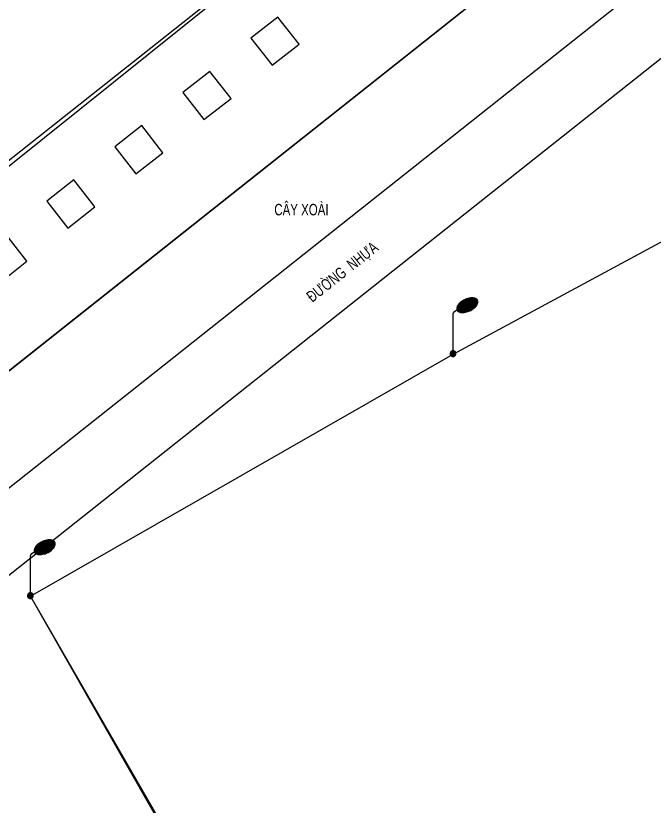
# Model space of a CAD drawing. Header units: millimetres. Extents: x 100 to 288, y -65 to 177.
# Drawn here: x 171.354 to 172.681, y 163.934 to 165.577 of the extents above; entities that cross this region are included whole.
import ezdxf

# ---------------------------------------------------------------- set-up
doc = ezdxf.new("R2010")
doc.units = ezdxf.units.MM
doc.header["$LTSCALE"] = 0.3
doc.header["$MEASUREMENT"] = 0
doc.layers.add('HATCH1', color=8, linetype='CONTINUOUS')
doc.layers.add('Ky hieu', color=7, linetype='CONTINUOUS')
doc.styles.add('DIM', font='VAVON.TTF')
doc.linetypes.add('FENCELINE2', pattern='A,0.25,-0.1,[132,ltypeshp.shx,S=0.1,R=0,X=-0.1,Y=0],-0.1,1', length=1.45)

# ---------------------------------------------------------------- blocks, each defined once
blk = doc.blocks.new('Cot den')
at = {"layer": 'Ky hieu', "color": 5, "linetype": 'Continuous'}
for p, q in [((474185.965, 1112245.026), (474185.991, 1112245.093)), ((474185.991, 1112245.093), (474186.045, 1112245.174)), ((474186.045, 1112245.174), (474186.126, 1112245.228)), ((474186.126, 1112245.228), (474186.193, 1112245.255)), ((474185.965, 1112242.67), (474185.965, 1112245.026))]:
    blk.add_line(p, q, dxfattribs=at)
mesh = blk.add_polyface(dxfattribs=at)
corners = [(474186.293, 1112245.159), (474186.24, 1112245.199), (474186.324, 1112245.147), (474186.222, 1112245.225), (474186.388, 1112245.122), (474186.202, 1112245.255), (474186.426, 1112245.115), (474186.192, 1112245.289), (474186.489, 1112245.105), (474186.184, 1112245.319), (474186.528, 1112245.105), (474186.186, 1112245.362), (474186.599, 1112245.106), (474186.187, 1112245.386), (474186.631, 1112245.111), (474186.204, 1112245.434), (474186.707, 1112245.122), (474186.22, 1112245.483), (474186.772, 1112245.14), (474186.246, 1112245.526), (474186.839, 1112245.159), (474186.272, 1112245.571), (474186.898, 1112245.183), (474186.31, 1112245.616), (474186.965, 1112245.21), (474186.343, 1112245.654), (474187.016, 1112245.237), (474186.397, 1112245.701), (474187.086, 1112245.274), (474186.425, 1112245.727), (474187.119, 1112245.297), (474186.505, 1112245.781), (474187.199, 1112245.351), (474186.538, 1112245.804), (474187.227, 1112245.377), (474186.608, 1112245.841), (474187.281, 1112245.424), (474186.658, 1112245.868), (474187.313, 1112245.462), (474186.726, 1112245.896), (474187.352, 1112245.507), (474186.785, 1112245.919), (474187.378, 1112245.552), (474186.851, 1112245.938), (474187.404, 1112245.595), (474186.917, 1112245.956), (474187.42, 1112245.644), (474186.993, 1112245.967), (474187.436, 1112245.692), (474187.025, 1112245.972), (474187.438, 1112245.716), (474187.095, 1112245.973), (474187.44, 1112245.759), (474187.135, 1112245.973), (474187.432, 1112245.789), (474187.422, 1112245.824), (474187.197, 1112245.963), (474187.422, 1112245.824), (474187.401, 1112245.854), (474187.235, 1112245.956), (474187.384, 1112245.879), (474187.3, 1112245.931), (474187.331, 1112245.919)]
mesh.append_faces([[corners[k] for k in face] for face in [(0, 0, 2, 1), (1, 2, 4, 3), (3, 4, 6, 5), (5, 6, 8, 7), (7, 8, 10, 9), (9, 10, 12, 11), (11, 12, 14, 13), (13, 14, 16, 15), (15, 16, 18, 17), (17, 18, 20, 19), (19, 20, 22, 21), (21, 22, 24, 23), (23, 24, 26, 25), (25, 26, 28, 27), (27, 28, 30, 29), (29, 30, 32, 31), (31, 32, 34, 33), (33, 34, 36, 35), (35, 36, 38, 37), (37, 38, 40, 39), (39, 40, 42, 41), (41, 42, 44, 43), (43, 44, 46, 45), (45, 46, 48, 47), (47, 48, 50, 49), (49, 50, 52, 51), (51, 52, 54, 53), (53, 54, 57, 56), (56, 55, 58, 59), (59, 58, 60, 61), (61, 60, 62, 62)]], dxfattribs={"vtx0": -1, "vtx2": -1, "color": 5})
mesh = blk.add_polyface(dxfattribs=at)
corners = [(474185.872, 1112242.529), (474185.856, 1112242.542), (474185.903, 1112242.513), (474185.846, 1112242.551), (474185.909, 1112242.511), (474185.832, 1112242.567), (474185.934, 1112242.504), (474185.824, 1112242.577), (474185.943, 1112242.503), (474185.815, 1112242.594), (474185.965, 1112242.501), (474185.808, 1112242.608), (474185.978, 1112242.502), (474185.804, 1112242.623), (474185.995, 1112242.504), (474185.799, 1112242.639), (474186.01, 1112242.508), (474185.798, 1112242.655), (474186.026, 1112242.513), (474185.796, 1112242.67), (474186.039, 1112242.519), (474185.796, 1112242.67), (474186.057, 1112242.529), (474185.798, 1112242.689), (474186.065, 1112242.535), (474185.799, 1112242.7), (474186.084, 1112242.551), (474185.806, 1112242.723), (474186.089, 1112242.557), (474185.808, 1112242.732), (474186.105, 1112242.577), (474185.82, 1112242.754), (474186.109, 1112242.585), (474185.824, 1112242.762), (474186.121, 1112242.608), (474185.84, 1112242.782), (474186.123, 1112242.616), (474185.846, 1112242.789), (474186.13, 1112242.639), (474185.864, 1112242.804), (474186.131, 1112242.65), (474185.872, 1112242.81), (474186.133, 1112242.67), (474185.89, 1112242.82), (474186.131, 1112242.684), (474185.903, 1112242.826), (474186.13, 1112242.7), (474185.919, 1112242.831), (474186.125, 1112242.716), (474185.934, 1112242.835), (474186.121, 1112242.732), (474185.951, 1112242.837), (474186.114, 1112242.745), (474185.965, 1112242.838), (474186.105, 1112242.762), (474185.986, 1112242.836), (474186.097, 1112242.772), (474185.995, 1112242.835), (474186.084, 1112242.789), (474186.02, 1112242.828), (474186.073, 1112242.797), (474186.026, 1112242.826), (474186.057, 1112242.81)]
mesh.append_faces([[corners[k] for k in face] for face in [(0, 0, 2, 1), (1, 2, 4, 3), (3, 4, 6, 5), (5, 6, 8, 7), (7, 8, 10, 9), (9, 10, 12, 11), (11, 12, 14, 13), (13, 14, 16, 15), (15, 16, 18, 17), (17, 18, 20, 19), (21, 20, 22, 23), (23, 22, 24, 25), (25, 24, 26, 27), (27, 26, 28, 29), (29, 28, 30, 31), (31, 30, 32, 33), (33, 32, 34, 35), (35, 34, 36, 37), (37, 36, 38, 39), (39, 38, 40, 41), (41, 40, 42, 43), (43, 42, 44, 45), (45, 44, 46, 47), (47, 46, 48, 49), (49, 48, 50, 51), (51, 50, 52, 53), (53, 52, 54, 55), (55, 54, 56, 57), (57, 56, 58, 59), (59, 58, 60, 61), (61, 60, 62, 62)]], dxfattribs={"vtx0": -1, "vtx2": -1, "color": 5})

msp = doc.modelspace()

# ---------------------------------------------------------------- linework, layer by layer
at = {"layer": 'HATCH1'}
for points in [[(175.38755, 165.61738), (174.86616, 166.49402), (174.65365, 166.67514), (174.5188, 166.69815), (174.36766, 166.68295), (174.18379, 166.58872), (173.36286, 166.04925), (174.98096, 163.30458), (174.52034, 163.02595), (173.11019, 165.49446), (172.96304, 165.70089), (170.61274, 163.83859)], [(172.75923, 165.96473), (172.60475, 166.15933), (172.4983, 166.19428), (170.90337, 164.93115), (170.14108, 164.30868), (169.31708, 163.64434), (169.31708, 163.64434), (169.16554, 163.42577), (169.06723, 163.16826), (169.01882, 162.62142), (169.08485, 162.33977), (169.19883, 162.12438), (170.46381, 159.94512), (171.25993, 158.59595), (171.35911, 158.50058), (171.51367, 158.49734), (171.8533, 158.68445)], [(170.52402, 163.95056), (172.88001, 165.81736), (172.84985, 165.85967)]]:
    msp.add_lwpolyline(points, dxfattribs=at)
at = {"layer": 'HATCH1', "ltscale": 5}
for points in [[(175.38755, 165.61738), (174.86616, 166.49402), (174.65365, 166.67514), (174.5188, 166.69815), (174.36766, 166.68295), (174.18379, 166.58872), (173.36286, 166.04925), (174.98096, 163.30458), (174.52034, 163.02595), (173.11019, 165.49446), (172.96304, 165.70089), (170.61274, 163.83859)], [(172.75923, 165.96473), (172.60475, 166.15933), (172.4983, 166.19428), (170.90337, 164.93115), (170.14108, 164.30868), (169.31708, 163.64434), (169.31708, 163.64434), (169.16554, 163.42577), (169.06723, 163.16826), (169.01882, 162.62142), (169.08485, 162.33977), (169.19883, 162.12438), (170.46381, 159.94512), (171.25993, 158.59595), (171.35911, 158.50058), (171.51367, 158.49734), (171.8533, 158.68445)], [(170.52402, 163.95056), (172.88001, 165.81736), (172.84985, 165.85967)]]:
    msp.add_lwpolyline(points, dxfattribs=at)
msp.add_lwpolyline([(173.7197, 154.37631), (171.70779, 157.82204, -0.4125842), (171.76652, 158.04813), (172.09359, 158.27103), (171.8533, 158.68445), (171.51367, 158.49734, -0.4672487), (171.25993, 158.59595), (170.71268, 159.52337), (169.19883, 162.12438, -0.3119335), (169.31708, 163.64434), (172.4983, 166.19428), (172.60475, 166.15933), (172.72661, 166.00583), (172.75923, 165.96473), (169.59468, 163.45728), (169.46332, 162.75567), (169.66103, 162.43004), (170.08062, 161.67132), (170.58066, 160.86077), (171.8533, 158.68445), (172.09359, 158.27103), (172.26616, 158.0249), (173.67087, 155.5927)], format="xyb", dxfattribs=at)
at = {"layer": 'HATCH1', "linetype": 'FENCELINE2', "ltscale": 2}
msp.add_lwpolyline([(169.46332, 162.75567), (169.46332, 162.75567), (169.59468, 163.45728), (170.40201, 164.0968), (172.66064, 165.88646), (172.66064, 165.88646)], dxfattribs=at)
at = {"layer": 'HATCH1'}
for points in [[(171.88664, 165.47413), (171.94283, 165.51823), (171.89873, 165.57442), (171.84254, 165.53032)], [(171.74519, 165.36128), (171.80138, 165.40538), (171.75728, 165.46156), (171.70109, 165.41746)], [(171.60374, 165.24842), (171.65993, 165.29252), (171.61583, 165.34871), (171.55964, 165.30461)], [(171.46229, 165.13557), (171.51848, 165.17967), (171.47438, 165.23586), (171.41819, 165.19175)], [(171.32084, 165.02271), (171.37703, 165.06681), (171.33293, 165.123), (171.27674, 165.0789)]]:
    msp.add_lwpolyline(points, close=True, dxfattribs=at)
at = {"layer": 'HATCH1', "linetype": 'FENCELINE2'}
msp.add_lwpolyline([(174.54261, 162.94709), (172.79045, 161.93297), (171.71404, 163.79203), (171.38422, 164.3708), (172.26297, 164.87379), (173.16799, 165.36185), (174.54261, 162.94709)], dxfattribs=at)
at = {"layer": 'HATCH1', "ltscale": 5}
msp.add_lwpolyline([(171.38422, 164.3708), (172.26297, 164.87379), (173.16799, 165.36185), (174.54261, 162.94709), (172.79045, 161.93297)], close=True, dxfattribs=at)

# ---------------------------------------------------------------- block references
at = {"layer": 'HATCH1', "xscale": 0.03504980631987564, "yscale": 0.03504980634066612, "zscale": 0.03504980631809729}
for p in [(-16447.86325, -38819.01529), (-16448.74199, -38819.51828)]:
    msp.add_blockref('Cot den', p, dxfattribs=at)

# ---------------------------------------------------------------- texts
at = {"layer": 'HATCH1', "style": 'DIM', "width": 0.75}
msp.add_text('CAÂY XOAØI', height=0.02381, dxfattribs=at).set_placement((171.8914, 165.16229))
msp.add_text('ÑÖÔØNG  NHÖÏA', height=0.0238096, rotation=38.39203, dxfattribs=at).set_placement((171.97031, 164.98033))

doc.saveas('drawing.dxf')
